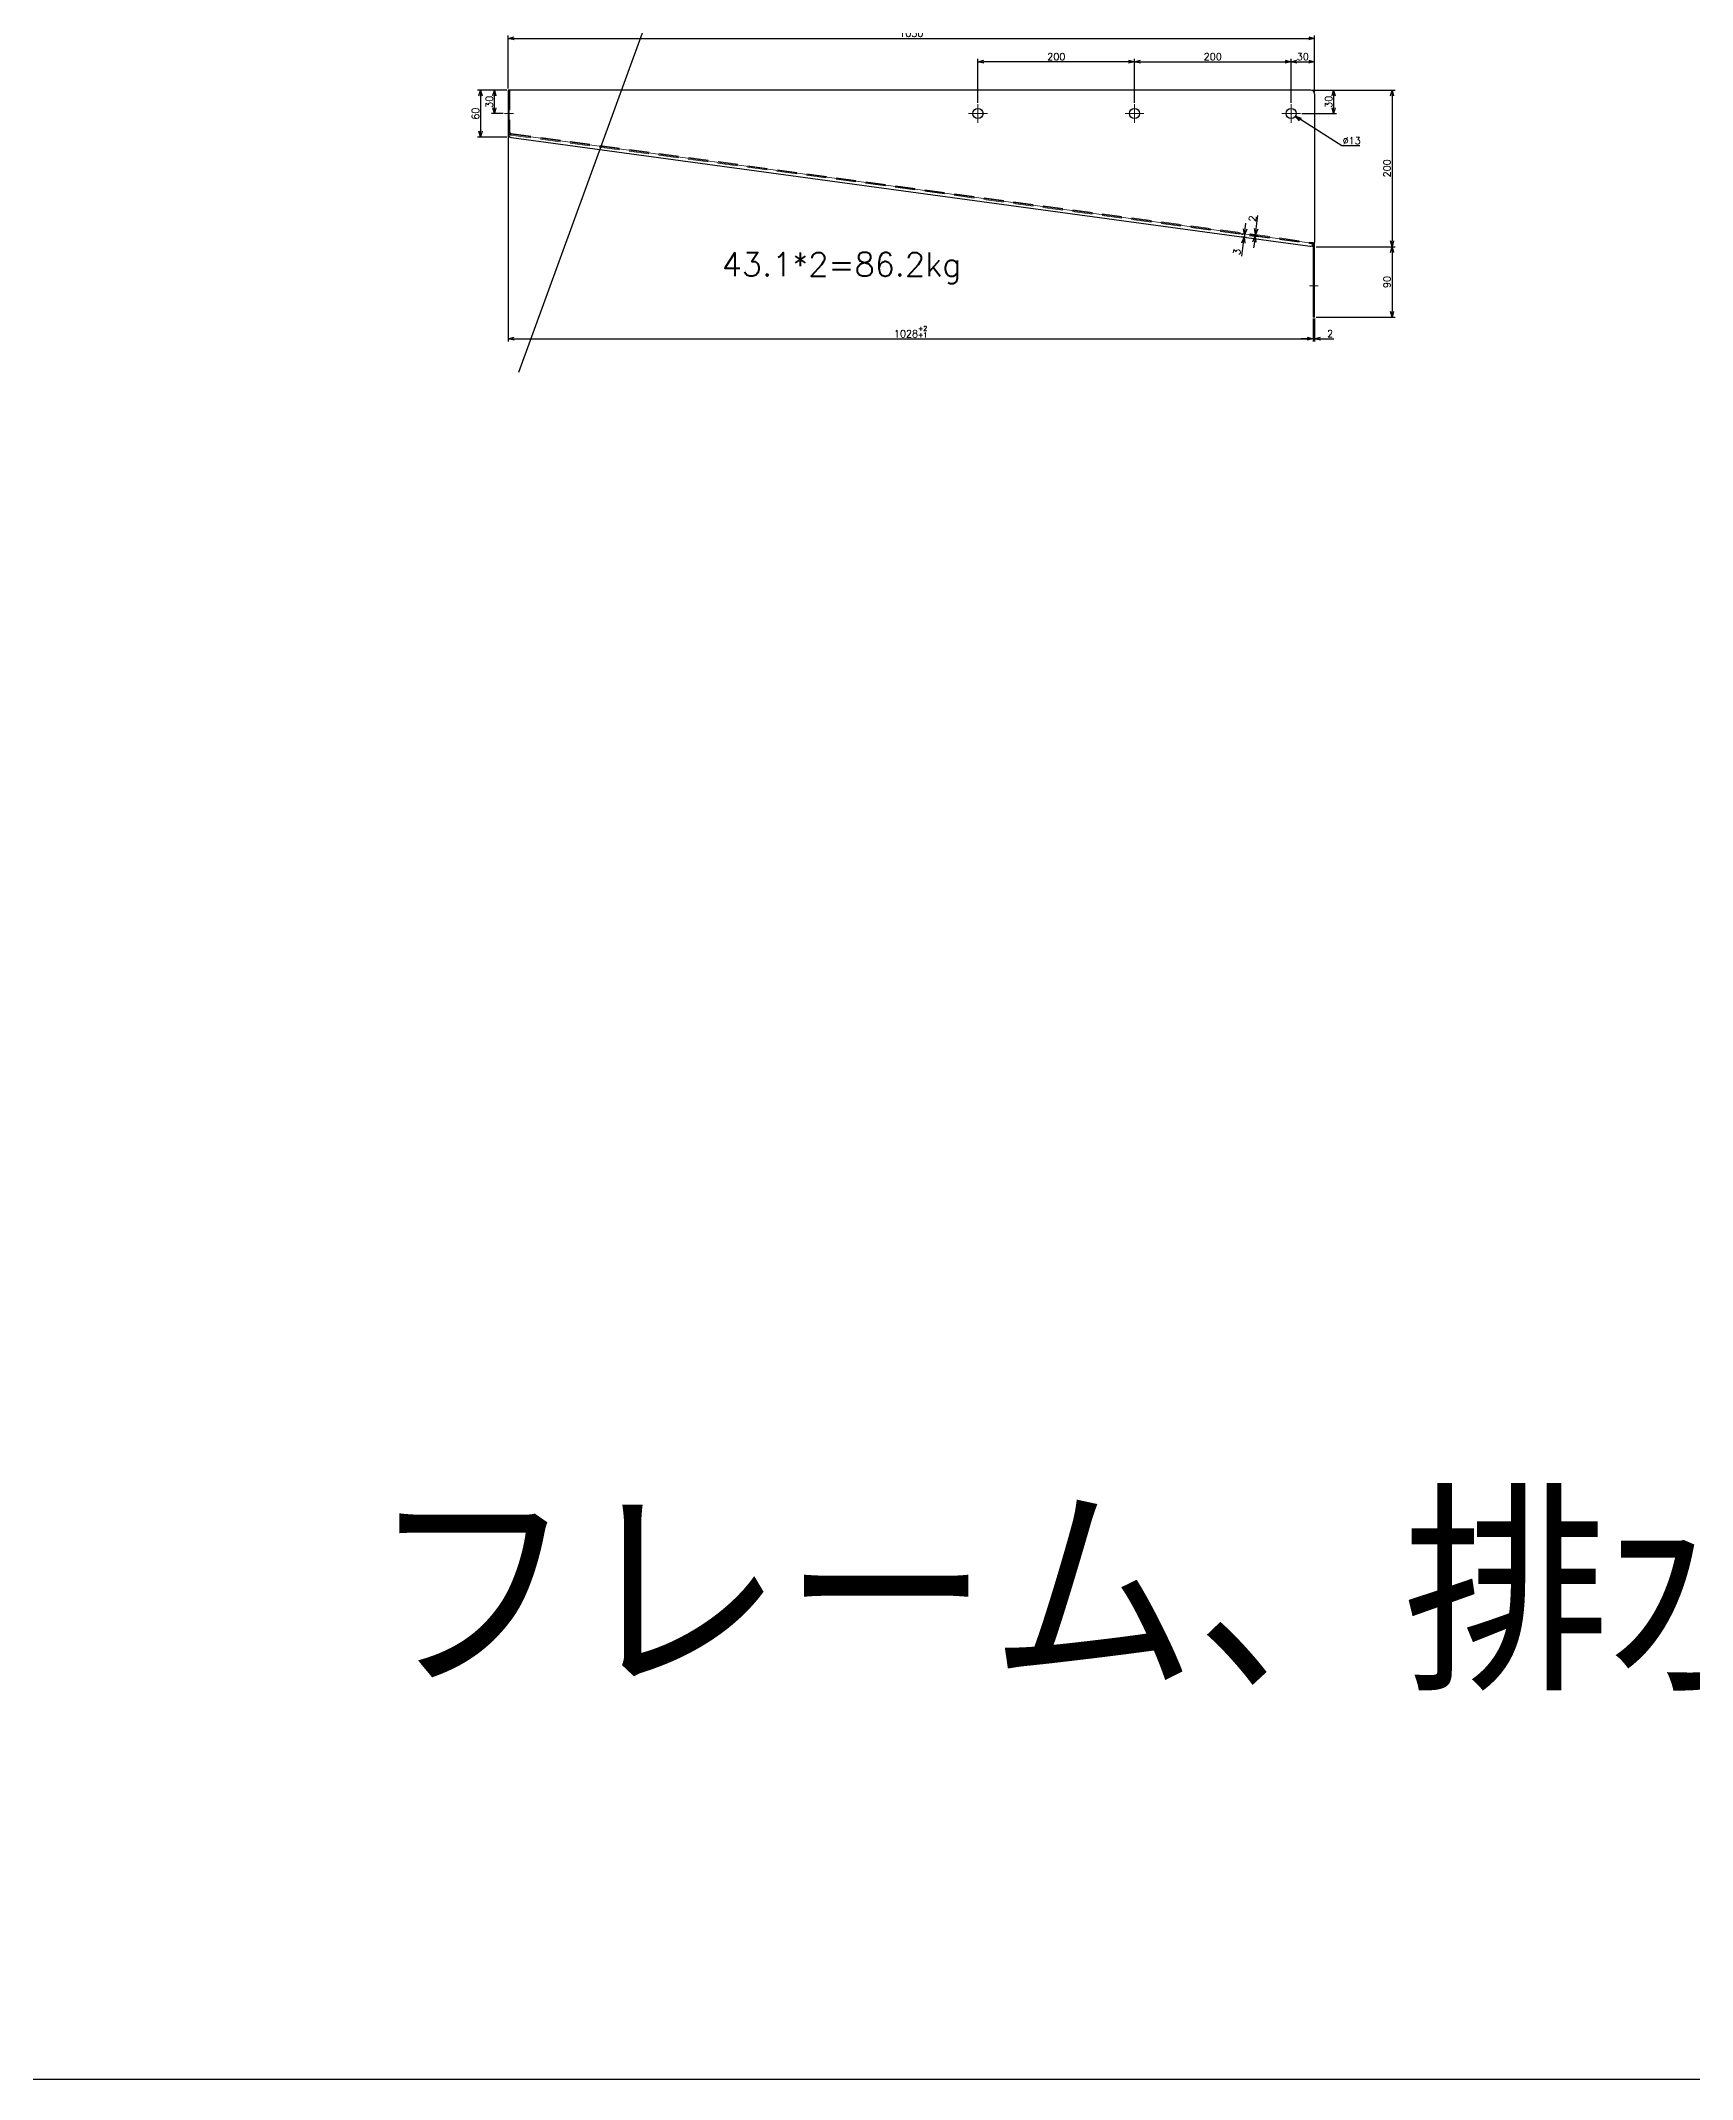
# Model space of a CAD drawing. Header units: millimetres. Extents: x -8731 to 85711, y -14522 to 31379.
# Drawn here: x 2031 to 4141, y -12883 to -10280 of the extents above; entities that cross this region are included whole.
import ezdxf

# ---------------------------------------------------------------- set-up
doc = ezdxf.new("R2010")
doc.units = ezdxf.units.MM
doc.header["$LTSCALE"] = 4
doc.header["$PDMODE"] = 99
doc.header["$PDSIZE"] = 1
doc.linetypes.add('CENTER2', pattern=[28.575, 19.05, -3.175, 3.175, -3.175])
doc.linetypes.add('HIDDEN', pattern=[9.525, 6.35, -3.175])
for name, color, linetype, lineweight in [('04_HIDDEN', 2, 'HIDDEN', 13), ('05_CENTER', 4, 'CENTER2', 13), ('08_DIM', 3, 'Continuous', 13)]:
    doc.layers.add(name, color=color, linetype=linetype, lineweight=lineweight)
doc.layers.add('10_DRAFT', color=8, linetype='Continuous', lineweight=0, plot=False)
doc.styles.add('KSS_TXT', font='txt.shx', dxfattribs={"bigfont": 'extfont2.shx'})
doc.dimstyles.new('KSS_DIM', dxfattribs={"dimscale": 3, "dimtxt": 3, "dimasz": 2.5, "dimexe": 1.25, "dimexo": 0.625, "dimtad": 1, "dimdsep": 46, "dimtxsty": 'KSS_TXT', "dimblk": 'OPEN30', "dimcen": 0, "dimazin": 2, "dimtfac": 0.75, "dimtmove": 0, "dimatfit": 3, "dimldrblk": 'OPEN30', "dimfxl": 1, "dimtolj": 1, "dimarcsym": 0})
doc.dimstyles.new('KSS_DIM$3', dxfattribs={"dimscale": 3, "dimtxt": 3, "dimasz": 2.5, "dimexe": 1.25, "dimexo": 0.625, "dimtad": 1, "dimtih": 1, "dimtoh": 1, "dimdsep": 46, "dimtxsty": 'KSS_TXT', "dimblk": 'OPEN30', "dimcen": 0, "dimazin": 2, "dimtfac": 0.75, "dimtofl": 0, "dimtmove": 0, "dimatfit": 3, "dimldrblk": 'OPEN30', "dimfxl": 1, "dimtolj": 1, "dimarcsym": 0})

# ---------------------------------------------------------------- blocks, each defined once
blk = doc.blocks.new('_Open30')
at = {"color": 0, "linetype": 'ByBlock', "lineweight": -2}
for p, q in [((-1, 0.27), (0, 0)), ((0, 0), (-1, -0.27)), ((0, 0), (-1, 0))]:
    blk.add_line(p, q, dxfattribs=at)
blk = doc.blocks.new('*D913')
at = {"layer": '08_DIM', "color": 0, "lineweight": -2, "transparency": 16777216}
for p, q in [((2626.7, -10343.3), (2607.1, -10343.3)), ((2610.8, -10365.8), (2610.8, -10350.8)), ((2622, -10373.3), (2607.1, -10373.3))]:
    blk.add_line(p, q, dxfattribs=at)
at = {"layer": 'Defpoints', "color": 0, "transparency": 16777216}
for p in [(2610.8, -10343.3), (2628.5, -10343.3), (2623.9, -10373.3)]:
    blk.add_point(p, dxfattribs=at)
at = {"layer": '08_DIM', "color": 0, "lineweight": -2, "transparency": 16777216, "xscale": 7.5, "yscale": 7.5, "zscale": 7.5}
for p, rotation in [((2610.8, -10343.3), 90), ((2610.8, -10373.3), 270)]:
    blk.add_blockref('_Open30', p, dxfattribs=dict(at, rotation=rotation))
at = {"layer": '08_DIM', "color": 0, "transparency": 16777216, "insert": (2604.5, -10358.3), "char_height": 9, "attachment_point": 5, "rotation": 90, "style": 'KSS_TXT'}
blk.add_mtext('\\A1;30', dxfattribs=at)
blk = doc.blocks.new('A$C2A205131_1_1_1')
at = {"color": 0}
for p, q in [((0, 18), (0, -37.6)), ((1025, 18), (0, 18)), ((1030, 13), (1030, -176.3)), ((4.3, -42.6), (1024.3, -181.2)), ((1028, -180.4), (1028, -272)), ((1030, -272), (1030, -180.4)), ((1030, -272), (1028, -272))]:
    blk.add_line(p, q, dxfattribs=at)
for centre in [(600, -12), (800, -12), (1000, -12)]:
    blk.add_circle(centre, 6.5, dxfattribs=at)
for centre, start, end in [((1025, 13), 0, 90), ((5, -37.6), 180, 262.2597), ((1025, -176.3), 262.2597, 0)]:
    blk.add_arc(centre, 5, start, end, dxfattribs=at)
at = {"layer": '04_HIDDEN'}
for p, q in [((2, 18), (2, -35.5)), ((3.5, -39.4), (1026.3, -178.5)), ((3.7, -37.5), (1026.5, -176.5))]:
    blk.add_line(p, q, dxfattribs=at)
for centre, radius, start, end in [((4, -35.5), 4, 180, 262.2597), ((4, -35.5), 2, 180, 262.2597), ((1026, -180.4), 2, 0, 82.2597), ((1026, -180.4), 4, 0, 82.2597)]:
    blk.add_arc(centre, radius, start, end, dxfattribs=at)
at = {"layer": '05_CENTER'}
for p, q in [((600, -24), (600, 0)), ((800, -24), (800, 0)), ((1000, -24), (1000, 0)), ((-4.7, -12), (6.7, -12)), ((612, -12), (588, -12)), ((812, -12), (788, -12)), ((1012, -12), (988, -12)), ((1023.3, -232), (1034.7, -232))]:
    blk.add_line(p, q, dxfattribs=at)
at = {"layer": '10_DRAFT'}
for p, q in [((0, -39), (0, -35.5)), ((0, -37.6), (0, -42)), ((3.5, -39.4), (0, -39)), ((0, -42), (4.3, -42.6)), ((1024.3, -181.2), (1030, -182)), ((1030, -182), (1030, -176.3))]:
    blk.add_line(p, q, dxfattribs=at)
blk.add_lwpolyline([(1029, -272), (1029, -180.4, 0.375177), (1026.4, -177.5), (3.6, -38.5, -0.375177), (1, -35.5), (1, 18)], format="xyb", dxfattribs=at)
blk = doc.blocks.new('*D921')
at = {"layer": '08_DIM', "color": 0, "lineweight": -2, "transparency": 16777216}
for p, q in [((2628.5, -10400.8), (2628.5, -10664.5)), ((3656.5, -10635.1), (3656.5, -10664.5)), ((2636, -10660.7), (3649, -10660.7))]:
    blk.add_line(p, q, dxfattribs=at)
at = {"layer": 'Defpoints', "color": 0, "transparency": 16777216}
for p in [(2628.5, -10398.9), (3656.5, -10633.3), (3656.5, -10660.7)]:
    blk.add_point(p, dxfattribs=at)
at = {"layer": '08_DIM', "color": 0, "lineweight": -2, "transparency": 16777216, "xscale": 7.5, "yscale": 7.5, "zscale": 7.5, "rotation": 180}
blk.add_blockref('_Open30', (2628.5, -10660.7), dxfattribs=at)
at = {"layer": '08_DIM', "color": 0, "lineweight": -2, "transparency": 16777216, "xscale": 7.5, "yscale": 7.5, "zscale": 7.5}
blk.add_blockref('_Open30', (3656.5, -10660.7), dxfattribs=at)
at = {"layer": '08_DIM', "color": 0, "transparency": 16777216, "insert": (3142.5, -10651.8), "char_height": 9, "attachment_point": 5, "style": 'KSS_TXT'}
blk.add_mtext('1028{\\H6.000000;\\S+2^ +1;}', dxfattribs=at)
blk = doc.blocks.new('*D922')
at = {"layer": '08_DIM', "color": 0, "lineweight": -2, "transparency": 16777216}
for p, q in [((3583.9, -10520.5), (3586.2, -10503.4)), ((3575.4, -10528.9), (3586.3, -10530.4)), ((3575.7, -10527), (3586.6, -10528.4)), ((3581.6, -10537.4), (3580.6, -10544.8)), ((3582.6, -10529.9), (3582.9, -10527.9))]:
    blk.add_line(p, q, dxfattribs=at)
at = {"layer": 'Defpoints', "color": 0, "transparency": 16777216}
for p in [(3573.5, -10528.7), (3573.8, -10526.7), (3582.9, -10527.9)]:
    blk.add_point(p, dxfattribs=at)
at = {"layer": '08_DIM', "color": 0, "lineweight": -2, "transparency": 16777216, "xscale": 7.5, "yscale": 7.5, "zscale": 7.5}
for p, rotation in [((3582.6, -10529.9), 82.25965884121523), ((3582.9, -10527.9), 262.2596588412152)]:
    blk.add_blockref('_Open30', p, dxfattribs=dict(at, rotation=rotation))
at = {"layer": '08_DIM', "color": 0, "transparency": 16777216, "insert": (3579.2, -10507.4), "char_height": 9, "attachment_point": 5, "rotation": 82.2597, "style": 'KSS_TXT'}
blk.add_mtext('\\A1;2', dxfattribs=at)
blk = doc.blocks.new('*D923')
at = {"layer": '08_DIM', "color": 0, "lineweight": -2, "transparency": 16777216}
for p, q in [((3569.8, -10520.6), (3570.8, -10513.2)), ((3571.3, -10531.4), (3564.7, -10530.5)), ((3567, -10527.8), (3565.1, -10527.5)), ((3567.4, -10538.4), (3565.1, -10555.5)), ((3568.8, -10528), (3568.4, -10531))]:
    blk.add_line(p, q, dxfattribs=at)
at = {"layer": 'Defpoints', "color": 0, "transparency": 16777216}
for p in [(3568.4, -10531), (3568.8, -10528), (3573.1, -10531.7)]:
    blk.add_point(p, dxfattribs=at)
at = {"layer": '08_DIM', "color": 0, "lineweight": -2, "transparency": 16777216, "xscale": 7.5, "yscale": 7.5, "zscale": 7.5}
for p, rotation in [((3568.4, -10531), 82.25965884121139), ((3568.8, -10528), 262.2596588412114)]:
    blk.add_blockref('_Open30', p, dxfattribs=dict(at, rotation=rotation))
at = {"layer": '08_DIM', "color": 0, "transparency": 16777216, "insert": (3559.4, -10549.9), "char_height": 9, "attachment_point": 5, "rotation": 82.2597, "style": 'KSS_TXT'}
blk.add_mtext('\\A1;3', dxfattribs=at)
blk = doc.blocks.new('*D924')
at = {"layer": '08_DIM', "color": 0, "lineweight": -2, "transparency": 16777216}
for p, q in [((3693.5, -10414.3), (3640.4, -10380.7)), ((3716.4, -10414.3), (3693.5, -10414.3))]:
    blk.add_line(p, q, dxfattribs=at)
at = {"layer": 'Defpoints', "color": 0, "transparency": 16777216}
for p in [(3623, -10369.8), (3634, -10376.7)]:
    blk.add_point(p, dxfattribs=at)
at = {"layer": '08_DIM', "color": 0, "lineweight": -2, "transparency": 16777216, "xscale": 7.5, "yscale": 7.5, "zscale": 7.5, "rotation": 147.7014866548633}
blk.add_blockref('_Open30', (3634, -10376.7), dxfattribs=at)
at = {"layer": '08_DIM', "color": 0, "transparency": 16777216, "insert": (3705.9, -10408), "char_height": 9, "attachment_point": 5, "style": 'KSS_TXT'}
blk.add_mtext('\\A1;%%C13', dxfattribs=at)
blk = doc.blocks.new('*D925')
at = {"layer": '08_DIM', "color": 0, "lineweight": -2, "transparency": 16777216}
for p, q in [((3228.5, -10359.4), (3228.5, -10303.4)), ((3428.5, -10359.4), (3428.5, -10303.4)), ((3421, -10307.1), (3236, -10307.1))]:
    blk.add_line(p, q, dxfattribs=at)
at = {"layer": 'Defpoints', "color": 0, "transparency": 16777216}
for p in [(3228.5, -10307.1), (3228.5, -10361.2), (3428.5, -10361.2)]:
    blk.add_point(p, dxfattribs=at)
at = {"layer": '08_DIM', "color": 0, "lineweight": -2, "transparency": 16777216, "xscale": 7.5, "yscale": 7.5, "zscale": 7.5, "rotation": 180}
blk.add_blockref('_Open30', (3228.5, -10307.1), dxfattribs=at)
at = {"layer": '08_DIM', "color": 0, "lineweight": -2, "transparency": 16777216, "xscale": 7.5, "yscale": 7.5, "zscale": 7.5}
blk.add_blockref('_Open30', (3428.5, -10307.1), dxfattribs=at)
at = {"layer": '08_DIM', "color": 0, "transparency": 16777216, "insert": (3328.5, -10300.7), "char_height": 9, "attachment_point": 5, "style": 'KSS_TXT'}
blk.add_mtext('\\A1;200', dxfattribs=at)
blk = doc.blocks.new('*D1747')
at = {"layer": '08_DIM', "color": 0, "lineweight": -2, "transparency": 16777216}
for p, q in [((2626.7, -10343.3), (2589.3, -10343.3)), ((2593.1, -10350.8), (2593.1, -10395.8)), ((2626.7, -10403.3), (2589.3, -10403.3))]:
    blk.add_line(p, q, dxfattribs=at)
at = {"layer": 'Defpoints', "color": 0, "transparency": 16777216}
for p in [(2628.5, -10343.3), (2593.1, -10403.3), (2628.5, -10403.3)]:
    blk.add_point(p, dxfattribs=at)
at = {"layer": '08_DIM', "color": 0, "lineweight": -2, "transparency": 16777216, "xscale": 7.5, "yscale": 7.5, "zscale": 7.5}
for p, rotation in [((2593.1, -10343.3), 90), ((2593.1, -10403.3), 270)]:
    blk.add_blockref('_Open30', p, dxfattribs=dict(at, rotation=rotation))
at = {"layer": '08_DIM', "color": 0, "transparency": 16777216, "insert": (2586.7, -10373.3), "char_height": 9, "attachment_point": 5, "rotation": 90, "style": 'KSS_TXT'}
blk.add_mtext('\\A1;60', dxfattribs=at)
blk = doc.blocks.new('*D1748')
at = {"layer": '08_DIM', "color": 0, "lineweight": -2, "transparency": 16777216}
for p, q in [((3656.5, -10635.1), (3656.5, -10664.5)), ((3658.5, -10635.1), (3658.5, -10664.5)), ((3649, -10660.7), (3641.5, -10660.7)), ((3656.5, -10660.7), (3658.5, -10660.7)), ((3666, -10660.7), (3683.3, -10660.7))]:
    blk.add_line(p, q, dxfattribs=at)
at = {"layer": 'Defpoints', "color": 0, "transparency": 16777216}
for p in [(3656.5, -10633.3), (3658.5, -10633.3), (3658.5, -10660.7)]:
    blk.add_point(p, dxfattribs=at)
at = {"layer": '08_DIM', "color": 0, "lineweight": -2, "transparency": 16777216, "xscale": 7.5, "yscale": 7.5, "zscale": 7.5}
blk.add_blockref('_Open30', (3656.5, -10660.7), dxfattribs=at)
at = {"layer": '08_DIM', "color": 0, "lineweight": -2, "transparency": 16777216, "xscale": 7.5, "yscale": 7.5, "zscale": 7.5, "rotation": 180}
blk.add_blockref('_Open30', (3658.5, -10660.7), dxfattribs=at)
at = {"layer": '08_DIM', "color": 0, "transparency": 16777216, "insert": (3678.4, -10654.3), "char_height": 9, "attachment_point": 5, "style": 'KSS_TXT'}
blk.add_mtext('\\A1;2', dxfattribs=at)
blk = doc.blocks.new('*D1750')
at = {"layer": '08_DIM', "color": 0, "lineweight": -2, "transparency": 16777216}
for p, q in [((3655.4, -10343.3), (3761.3, -10343.3)), ((3757.5, -10350.8), (3757.5, -10535.8)), ((3660.4, -10543.3), (3761.3, -10543.3))]:
    blk.add_line(p, q, dxfattribs=at)
at = {"layer": 'Defpoints', "color": 0, "transparency": 16777216}
for p in [(3653.5, -10343.3), (3658.5, -10543.3), (3757.5, -10543.3)]:
    blk.add_point(p, dxfattribs=at)
at = {"layer": '08_DIM', "color": 0, "lineweight": -2, "transparency": 16777216, "xscale": 7.5, "yscale": 7.5, "zscale": 7.5}
for p, rotation in [((3757.5, -10343.3), 90), ((3757.5, -10543.3), 270)]:
    blk.add_blockref('_Open30', p, dxfattribs=dict(at, rotation=rotation))
at = {"layer": '08_DIM', "color": 0, "transparency": 16777216, "insert": (3751.1, -10443.3), "char_height": 9, "attachment_point": 5, "rotation": 90, "style": 'KSS_TXT'}
blk.add_mtext('\\A1;200', dxfattribs=at)
blk = doc.blocks.new('*D1751')
at = {"layer": '08_DIM', "color": 0, "lineweight": -2, "transparency": 16777216}
for p, q in [((3660.4, -10543.3), (3761.3, -10543.3)), ((3757.5, -10550.8), (3757.5, -10625.8)), ((3660.4, -10633.3), (3761.3, -10633.3))]:
    blk.add_line(p, q, dxfattribs=at)
at = {"layer": 'Defpoints', "color": 0, "transparency": 16777216}
for p in [(3658.5, -10543.3), (3658.5, -10633.3), (3757.5, -10633.3)]:
    blk.add_point(p, dxfattribs=at)
at = {"layer": '08_DIM', "color": 0, "lineweight": -2, "transparency": 16777216, "xscale": 7.5, "yscale": 7.5, "zscale": 7.5}
for p, rotation in [((3757.5, -10543.3), 90), ((3757.5, -10633.3), 270)]:
    blk.add_blockref('_Open30', p, dxfattribs=dict(at, rotation=rotation))
at = {"layer": '08_DIM', "color": 0, "transparency": 16777216, "insert": (3751.1, -10588.3), "char_height": 9, "attachment_point": 5, "rotation": 90, "style": 'KSS_TXT'}
blk.add_mtext('\\A1;90', dxfattribs=at)
blk = doc.blocks.new('*D1752')
at = {"layer": '08_DIM', "color": 0, "lineweight": -2, "transparency": 16777216}
for p, q in [((3655.4, -10343.3), (3686.6, -10343.3)), ((3682.8, -10350.8), (3682.8, -10365.8)), ((3642.4, -10373.3), (3686.6, -10373.3))]:
    blk.add_line(p, q, dxfattribs=at)
at = {"layer": 'Defpoints', "color": 0, "transparency": 16777216}
for p in [(3653.5, -10343.3), (3640.6, -10373.3), (3682.8, -10373.3)]:
    blk.add_point(p, dxfattribs=at)
at = {"layer": '08_DIM', "color": 0, "lineweight": -2, "transparency": 16777216, "xscale": 7.5, "yscale": 7.5, "zscale": 7.5}
for p, rotation in [((3682.8, -10343.3), 90), ((3682.8, -10373.3), 270)]:
    blk.add_blockref('_Open30', p, dxfattribs=dict(at, rotation=rotation))
at = {"layer": '08_DIM', "color": 0, "transparency": 16777216, "insert": (3676.4, -10358.3), "char_height": 9, "attachment_point": 5, "rotation": 90, "style": 'KSS_TXT'}
blk.add_mtext('\\A1;30', dxfattribs=at)
blk = doc.blocks.new('*D1753')
at = {"layer": '08_DIM', "color": 0, "lineweight": -2, "transparency": 16777216}
for p, q in [((3628.5, -10359.4), (3628.5, -10303.4)), ((3658.5, -10346.4), (3658.5, -10303.4)), ((3636, -10307.1), (3651, -10307.1))]:
    blk.add_line(p, q, dxfattribs=at)
at = {"layer": 'Defpoints', "color": 0, "transparency": 16777216}
for p in [(3658.5, -10307.1), (3658.5, -10348.3), (3628.5, -10361.2)]:
    blk.add_point(p, dxfattribs=at)
at = {"layer": '08_DIM', "color": 0, "lineweight": -2, "transparency": 16777216, "xscale": 7.5, "yscale": 7.5, "zscale": 7.5, "rotation": 180}
blk.add_blockref('_Open30', (3628.5, -10307.1), dxfattribs=at)
at = {"layer": '08_DIM', "color": 0, "lineweight": -2, "transparency": 16777216, "xscale": 7.5, "yscale": 7.5, "zscale": 7.5}
blk.add_blockref('_Open30', (3658.5, -10307.1), dxfattribs=at)
at = {"layer": '08_DIM', "color": 0, "transparency": 16777216, "insert": (3643.5, -10300.7), "char_height": 9, "attachment_point": 5, "style": 'KSS_TXT'}
blk.add_mtext('\\A1;30', dxfattribs=at)
blk = doc.blocks.new('*D1754')
at = {"layer": '08_DIM', "color": 0, "lineweight": -2, "transparency": 16777216}
for p, q in [((3428.5, -10359.4), (3428.5, -10303.4)), ((3628.5, -10359.4), (3628.5, -10303.4)), ((3436, -10307.1), (3621, -10307.1))]:
    blk.add_line(p, q, dxfattribs=at)
at = {"layer": 'Defpoints', "color": 0, "transparency": 16777216}
for p in [(3628.5, -10307.1), (3428.5, -10361.2), (3628.5, -10361.2)]:
    blk.add_point(p, dxfattribs=at)
at = {"layer": '08_DIM', "color": 0, "lineweight": -2, "transparency": 16777216, "xscale": 7.5, "yscale": 7.5, "zscale": 7.5, "rotation": 180}
blk.add_blockref('_Open30', (3428.5, -10307.1), dxfattribs=at)
at = {"layer": '08_DIM', "color": 0, "lineweight": -2, "transparency": 16777216, "xscale": 7.5, "yscale": 7.5, "zscale": 7.5}
blk.add_blockref('_Open30', (3628.5, -10307.1), dxfattribs=at)
at = {"layer": '08_DIM', "color": 0, "transparency": 16777216, "insert": (3528.5, -10300.7), "char_height": 9, "attachment_point": 5, "style": 'KSS_TXT'}
blk.add_mtext('\\A1;200', dxfattribs=at)
blk = doc.blocks.new('*D1858')
at = {"layer": '08_DIM', "color": 0, "lineweight": -2, "transparency": 16777216}
for p, q in [((2628.5, -10341.4), (2628.5, -10273.5)), ((2636, -10277.3), (3651, -10277.3)), ((3658.5, -10346.4), (3658.5, -10273.5))]:
    blk.add_line(p, q, dxfattribs=at)
at = {"layer": 'Defpoints', "color": 0, "transparency": 16777216}
for p in [(3658.5, -10277.3), (2628.5, -10343.3), (3658.5, -10348.3)]:
    blk.add_point(p, dxfattribs=at)
at = {"layer": '08_DIM', "color": 0, "lineweight": -2, "transparency": 16777216, "xscale": 7.5, "yscale": 7.5, "zscale": 7.5, "rotation": 180}
blk.add_blockref('_Open30', (2628.5, -10277.3), dxfattribs=at)
at = {"layer": '08_DIM', "color": 0, "lineweight": -2, "transparency": 16777216, "xscale": 7.5, "yscale": 7.5, "zscale": 7.5}
blk.add_blockref('_Open30', (3658.5, -10277.3), dxfattribs=at)
at = {"layer": '08_DIM', "color": 0, "transparency": 16777216, "insert": (3143.5, -10270.9), "char_height": 9, "attachment_point": 5, "style": 'KSS_TXT'}
blk.add_mtext('\\A1;1030', dxfattribs=at)

msp = doc.modelspace()

# ---------------------------------------------------------------- linework, layer by layer
at = {"color": 2}
msp.add_line((3650.66751, -7937.19321), (2641.77343, -10703.75388), dxfattribs=at)
msp.add_lwpolyline([(-8731.00317, -12883.04569), (6250.4877, -12883.04569), (6250.4877, -5951.59678), (-8731.00317, -5951.59678)], close=True, dxfattribs=at)

# ---------------------------------------------------------------- block references
msp.add_blockref('A$C2A205131_1_1_1', (2628.53232, -10361.26815))

# ---------------------------------------------------------------- texts
at = {"layer": '08_DIM', "color": 6, "style": 'KSS_TXT'}
msp.add_text('43.1*2=86.2kg', height=30, dxfattribs=at).set_placement((2901.22488, -10580.87715))
at = {"layer": '08_DIM', "style": 'KSS_TXT'}
msp.add_text('フレーム、排水受けパン', height=240, dxfattribs=at).set_placement((2451.27084, -12386.59592))

# ---------------------------------------------------------------- dimensions: what is measured, and where the dimension line sits
at = {"layer": '08_DIM', "color": 1}
for base, p1, p2, picture, middle in [((3658.53232, -10277.25317), (2628.53232, -10343.26815), (3658.53232, -10348.26815), '*D1858', (3143.53232, -10270.87817)), ((3228.53232, -10307.11156), (3428.53232, -10361.23593), (3228.53232, -10361.23593), '*D925', (3328.53232, -10300.73656)), ((3628.53232, -10307.11156), (3428.53232, -10361.23593), (3628.53232, -10361.23593), '*D1754', (3528.53232, -10300.73656)), ((3658.53232, -10307.11156), (3628.53232, -10361.23593), (3658.53232, -10348.26815), '*D1753', (3643.53232, -10300.73656))]:
    dim = msp.add_linear_dim(base=base, p1=p1, p2=p2, dimstyle='KSS_DIM', dxfattribs=at)
    dim.commit()
    dim.dimension.update_dxf_attribs({"geometry": picture, "text_midpoint": middle})
for base, p1, p2, picture, middle in [((2593.05233, -10403.26815), (2628.53232, -10343.26815), (2628.53232, -10403.26815), '*D1747', (2586.67733, -10373.26815)), ((3682.81501, -10373.26815), (3653.53232, -10343.26815), (3640.56454, -10373.26815), '*D1752', (3676.44001, -10358.26815))]:
    dim = msp.add_linear_dim(base=base, p1=p1, p2=p2, angle=90, dimstyle='KSS_DIM', dxfattribs=at)
    dim.commit()
    dim.dimension.update_dxf_attribs({"geometry": picture, "text_midpoint": middle})
at = {"layer": '08_DIM'}
for base, p1, p2, angle, picture, middle in [((2610.84776, -10343.26815), (2623.87366, -10373.26815), (2628.53232, -10343.26815), 90, '*D913', (2604.47276, -10358.26815)), ((3568.40585, -10531.01795), (3568.8099, -10528.04528), (3573.12663, -10531.65961), 82.25965884, '*D923', (3559.4121, -10549.85325)), ((3582.87774, -10527.93903), (3573.53069, -10528.68694), (3573.80005, -10526.70517), 82.25965884, '*D922', (3579.23766, -10507.3865))]:
    dim = msp.add_linear_dim(base=base, p1=p1, p2=p2, angle=angle, dimstyle='KSS_DIM', dxfattribs=at)
    dim.commit()
    dim.dimension.update_dxf_attribs({"geometry": picture, "text_midpoint": middle})
at = {"layer": '08_DIM', "color": 1}
for base, p1, p2, picture, middle in [((3757.51591, -10543.26815), (3653.53232, -10343.26815), (3658.53232, -10543.26815), '*D1750', (3751.14091, -10443.26815)), ((3757.51591, -10633.26815), (3658.53232, -10543.26815), (3658.53232, -10633.26815), '*D1751', (3751.14091, -10588.26815))]:
    dim = msp.add_linear_dim(base=base, p1=p1, p2=p2, angle=90, dimstyle='KSS_DIM', override={"dimscale": 3}, dxfattribs=at)
    dim.commit()
    dim.dimension.update_dxf_attribs({"geometry": picture, "text_midpoint": middle})
dim = msp.add_diameter_dim_2p(p1=(3623.03803, -10369.795), p2=(3634.02661, -10376.7413), dimstyle='KSS_DIM$3', override={"dimpost": '%%C<>'}, dxfattribs=at)
dim.commit()
dim.dimension.update_dxf_attribs({"geometry": '*D924', "text_midpoint": (3705.86164, -10414.32821), "dimtype": 163})
at = {"layer": '08_DIM'}
dim = msp.add_linear_dim(base=(3656.53232, -10660.71839), p1=(2628.53232, -10398.90178), p2=(3656.53232, -10633.26815), dimstyle='KSS_DIM', override={"dimscale": 3, "dimpost": '', "dimtol": 1, "dimlim": 0, "dimtp": 2, "dimtm": -1, "dimtfac": 0.666667, "dimtdec": 2, "dimtolj": 0, "dimtzin": 8}, dxfattribs=at)
dim.commit()
dim.dimension.update_dxf_attribs({"geometry": '*D921', "text_midpoint": (3142.53232, -10651.84339)})
dim = msp.add_linear_dim(base=(3658.53232, -10660.71839), p1=(3656.53232, -10633.26815), p2=(3658.53232, -10633.26815), angle=180, dimstyle='KSS_DIM', override={"dimscale": 3}, dxfattribs=at)
dim.commit()
dim.dimension.update_dxf_attribs({"geometry": '*D1748', "text_midpoint": (3678.40732, -10654.34339)})

doc.saveas('drawing.dxf')
